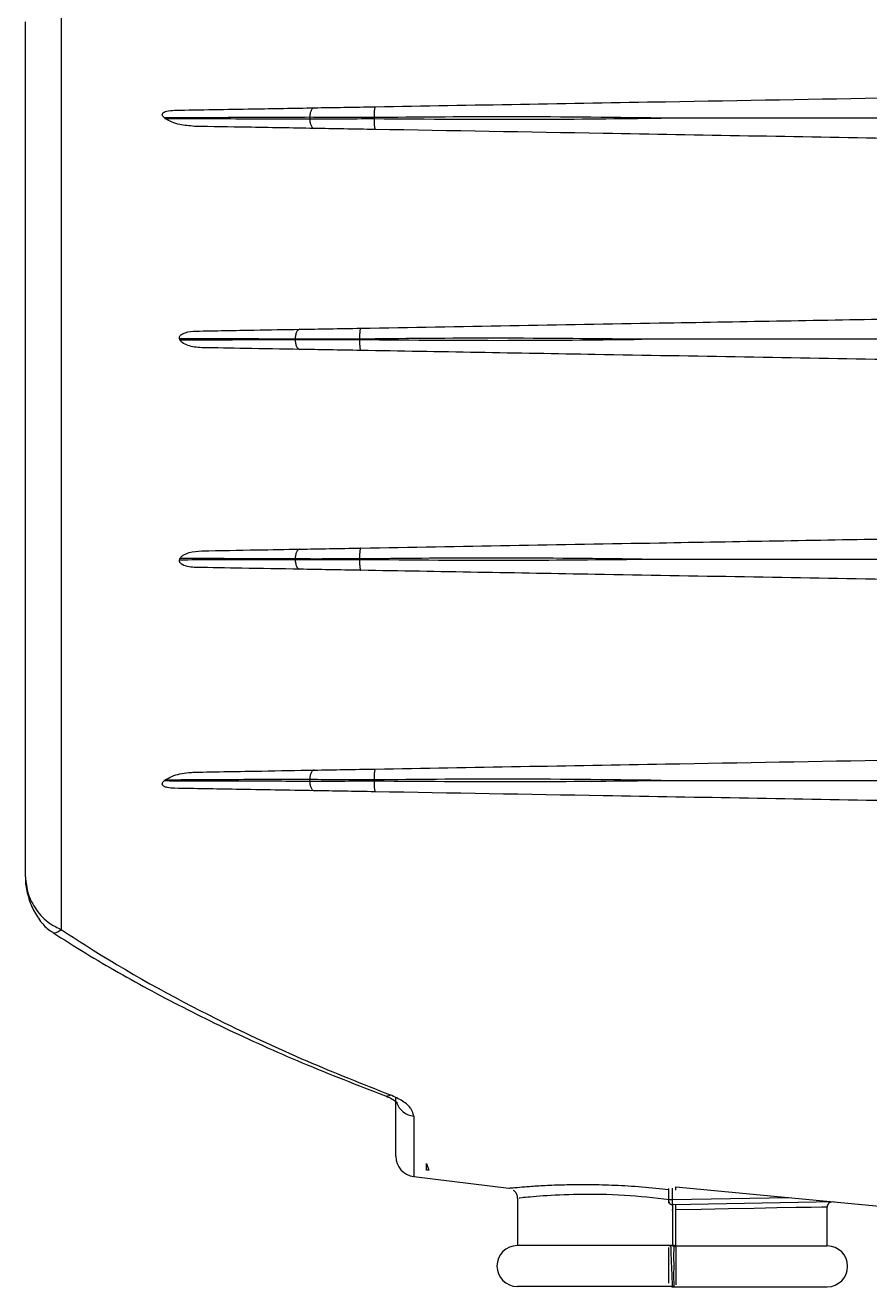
# Model space of a CAD drawing. Extents: x 17.1 to 113.1, y 3.8 to 84.5.
# Drawn here: x 17.106 to 19.587, y 33.396 to 37.102 of the extents above; entities that cross this region are included whole.
import ezdxf

# ---------------------------------------------------------------- set-up
doc = ezdxf.new("R2010")
doc.units = 0
doc.header["$MEASUREMENT"] = 0
doc.layers.add('OBJECT', color=7, linetype='CONTINUOUS')

msp = doc.modelspace()

# ---------------------------------------------------------------- linework, layer by layer
at = {"layer": 'OBJECT'}
for p, q in [((17.2123, 37.2677), (17.2123, 34.4453)), ((17.1069, 34.6004), (17.1069, 37.1125)), ((17.9421, 36.8318), (17.9421, 36.8272)), ((18.1311, 36.8309), (18.1311, 36.828)), ((17.8994, 36.1801), (17.8994, 36.1789)), ((18.0884, 36.1802), (18.0884, 36.1788)), ((17.8994, 35.5329), (17.8994, 35.5341)), ((18.0884, 35.5328), (18.0884, 35.5342)), ((17.9421, 34.8812), (17.9421, 34.8858)), ((18.1311, 34.882), (18.1311, 34.8849)), ((18.1949, 33.7791), (18.1949, 33.9518)), ((18.2476, 33.8972), (18.2476, 33.7195)), ((18.2849, 33.7578), (18.2918, 33.7381)), ((18.2849, 33.7381), (18.2849, 33.7578)), ((18.2918, 33.7381), (18.2849, 33.7381)), ((18.2476, 33.7195), (18.5271, 33.6852)), ((18.9969, 33.6516), (18.9969, 33.6845)), ((19.0062, 33.6856), (19.0062, 33.6516)), ((19.0062, 33.6516), (19.3491, 33.6576)), ((19.0169, 33.6892), (19.6569, 33.6284)), ((19.0169, 33.6792), (19.0169, 33.6892)), ((18.5519, 33.6562), (18.5519, 33.5165)), ((18.9969, 33.6516), (19.0062, 33.6516)), ((18.9969, 33.6466), (18.9969, 33.6516)), ((19.005, 33.6216), (19.0071, 33.6216)), ((19.4827, 33.6449), (19.0071, 33.6366)), ((19.0071, 33.6216), (19.0071, 33.5165)), ((19.0169, 33.5156), (19.0169, 33.6368)), ((19.4619, 33.5156), (19.4619, 33.6298)), ((19.0119, 33.5165), (18.5519, 33.5165)), ((19.0019, 33.5156), (18.9969, 33.5156)), ((19.0071, 33.5156), (19.0019, 33.5156)), ((19.0019, 33.5156), (19.002, 33.5135)), ((19.0071, 33.5156), (19.4619, 33.5156)), ((19.0119, 33.515), (19.0119, 33.5165)), ((19.0147, 33.5154), (19.0119, 33.5154)), ((19.0119, 33.3965), (18.5519, 33.3965)), ((19.0068, 33.3964), (19.0069, 33.3969)), ((19.0068, 33.3956), (19.4619, 33.3956)), ((19.0119, 33.3965), (19.0119, 33.3979))]:
    msp.add_line(p, q, dxfattribs=at)
at = {"layer": 'OBJECT', "flags": 128}
for points in [[(17.187, 34.4367), (17.1877, 34.4363), (17.1942, 34.4355), (17.2026, 34.4386), (17.2123, 34.4453)], [(19.4619, 33.6298), (19.46, 33.6298), (19.4446, 33.6295), (19.4145, 33.629), (19.3705, 33.6282), (19.3141, 33.6271), (19.2473, 33.6259), (19.1721, 33.6246), (19.0912, 33.6231), (19.0169, 33.6218)], [(19.002, 33.5135), (19.0021, 33.5117), (19.0023, 33.5065), (19.0026, 33.499), (19.003, 33.4892), (19.0035, 33.4773), (19.004, 33.4638), (19.0042, 33.4566), (19.0044, 33.453), (19.0044, 33.4512), (19.0045, 33.4502), (19.0045, 33.4498), (19.0045, 33.4496), (19.0045, 33.4494), (19.0045, 33.4494), (19.0045, 33.4494), (19.0045, 33.4493), (19.0045, 33.4493), (19.0045, 33.4493), (19.0045, 33.4493), (19.0045, 33.4493), (19.0045, 33.4493), (19.0045, 33.4493), (19.0047, 33.4442), (19.0051, 33.4345), (19.0056, 33.4212), (19.0062, 33.4071), (19.0066, 33.3998), (19.0068, 33.3963), (19.0068, 33.3964)]]:
    msp.add_lwpolyline(points, dxfattribs=at)
at = {"layer": 'OBJECT'}
for centre, radius, start, end in [((18.1687, 33.97), 0.0142, 253.0904, 312.374), ((18.2529, 33.9559), 0.0589, 198.9193, 264.833), ((18.2549, 33.7791), 0.06, 180, 263), ((19.0069, 33.6466), 0.01, 180, 271), ((19.4769, 33.6298), 0.015, 91, 181.2172), ((18.5519, 33.4565), 0.06, 90, 270), ((19.4619, 33.4556), 0.06, 270, 90)]:
    msp.add_arc(centre, radius, start, end, dxfattribs=at)
for centre, major_axis, ratio, start_param, end_param in [((15.0383, 35.8565), (3.0188, 0), 0.564143, 0.607532, 0.60866), ((14.675, 35.8565), (2.9415, 0), 0.564143, 0.194908, 0.196859), ((14.675, 35.8565), (2.9415, 0), 0.564143, 6.086326, 6.088277), ((15.0383, 35.8565), (3.0188, 0), 0.564143, 5.674525, 5.675653), ((19.0069, 33.6516), (-0.0002, 0.015), 0.044174, 1.569897, 3.14185)]:
    msp.add_ellipse(centre, major_axis=major_axis, ratio=ratio, start_param=start_param, end_param=end_param, dxfattribs=at)
for points, knots in [([(18.1345, 36.8629), (18.4187, 36.8679), (18.9262, 36.8767), (19.4336, 36.8856), (19.6569, 36.8895)], [0, 0, 0, 0, 0.560008, 1, 1, 1, 1]), ([(17.515, 36.8302), (17.5135, 36.8315), (17.5112, 36.8335), (17.5093, 36.8369), (17.5088, 36.8398), (17.5094, 36.8423), (17.5112, 36.8447), (17.515, 36.8476), (17.5263, 36.8517), (17.5369, 36.8522), (17.5449, 36.8526)], [0, 0, 0, 0, 0.113364, 0.188717, 0.241998, 0.295663, 0.342489, 0.417958, 0.560438, 1, 1, 1, 1]), ([(17.5449, 36.8526), (17.6217, 36.854), (17.7588, 36.8563), (17.8954, 36.8587), (17.9556, 36.8598)], [0, 0, 0, 0, 0.560013, 1, 1, 1, 1]), ([(17.9556, 36.8598), (17.9538, 36.8594), (17.9511, 36.8588), (17.9479, 36.8553), (17.9458, 36.8516), (17.944, 36.8472), (17.9424, 36.8407), (17.9422, 36.8353), (17.9421, 36.8318)], [0, 0, 0, 0, 0.239573, 0.368432, 0.5, 0.63156, 0.76042, 1, 1, 1, 1]), ([(17.9556, 36.8598), (17.984, 36.8603), (18.0409, 36.8613), (18.1033, 36.8624), (18.1345, 36.8629)], [0, 0, 0, 0, 0.501105, 1, 1, 1, 1]), ([(18.1345, 36.8629), (18.134, 36.8625), (18.1332, 36.8618), (18.1324, 36.8578), (18.1318, 36.8537), (18.1314, 36.8486), (18.1311, 36.8411), (18.1311, 36.8349), (18.1311, 36.8309)], [0, 0, 0, 0, 0.239485, 0.368378, 0.5, 0.631622, 0.760513, 1, 1, 1, 1]), ([(17.9421, 36.8318), (17.8623, 36.8315), (17.72, 36.8308), (17.5776, 36.8304), (17.515, 36.8302)], [0, 0, 0, 0, 0.559998, 1, 1, 1, 1]), ([(17.6031, 36.8053), (17.5886, 36.8066), (17.5662, 36.8086), (17.5369, 36.8168), (17.5236, 36.8247), (17.5169, 36.8286)], [0, 0, 0, 0, 0.472798, 0.731903, 1, 1, 1, 1]), ([(17.5169, 36.8286), (17.5963, 36.8283), (17.738, 36.8277), (17.8797, 36.8273), (17.9421, 36.8272)], [0, 0, 0, 0, 0.559997, 1, 1, 1, 1]), ([(18.1311, 36.8309), (18.098, 36.831), (18.0318, 36.8313), (17.972, 36.8316), (17.9421, 36.8318)], [0, 0, 0, 0, 0.499961, 1, 1, 1, 1]), ([(17.9421, 36.8272), (17.972, 36.8273), (18.0318, 36.8277), (18.098, 36.8279), (18.1311, 36.828)], [0, 0, 0, 0, 0.500039, 1, 1, 1, 1]), ([(17.9421, 36.8272), (17.9422, 36.8237), (17.9424, 36.8183), (17.944, 36.8118), (17.9458, 36.8073), (17.9479, 36.8037), (17.9511, 36.8002), (17.9538, 36.7996), (17.9556, 36.7992)], [0, 0, 0, 0, 0.239579, 0.368445, 0.500005, 0.631568, 0.760427, 1, 1, 1, 1]), ([(18.9737, 36.8295), (18.8164, 36.8314), (18.5355, 36.8347), (18.2547, 36.8321), (18.1311, 36.8309)], [0, 0, 0, 0, 0.560064, 1, 1, 1, 1]), ([(18.1311, 36.828), (18.2884, 36.8269), (18.5692, 36.8247), (18.8501, 36.828), (18.9737, 36.8295)], [0, 0, 0, 0, 0.559937, 1, 1, 1, 1]), ([(18.1311, 36.828), (18.1311, 36.824), (18.1311, 36.8178), (18.1314, 36.8104), (18.1318, 36.8053), (18.1324, 36.8012), (18.1332, 36.7972), (18.134, 36.7965), (18.1345, 36.7961)], [0, 0, 0, 0, 0.239486, 0.368382, 0.499999, 0.63162, 0.760515, 1, 1, 1, 1]), ([(19.65, 36.8295), (19.6494, 36.8295), (19.5305, 36.8295), (19.3269, 36.8295), (19.1027, 36.8295), (18.9962, 36.8295), (18.9744, 36.8295), (18.9737, 36.8295)], [0, 0, 0, 0, 0.002464, 0.527441, 0.903158, 0.997088, 1, 1, 1, 1]), ([(17.9556, 36.7992), (17.8899, 36.8003), (17.7725, 36.8024), (17.6549, 36.8044), (17.6031, 36.8053)], [0, 0, 0, 0, 0.55999, 1, 1, 1, 1]), ([(18.1345, 36.7961), (18.1033, 36.7966), (18.0409, 36.7977), (17.984, 36.7987), (17.9556, 36.7992)], [0, 0, 0, 0, 0.498895, 1, 1, 1, 1]), ([(19.6569, 36.7695), (19.3727, 36.7744), (18.8651, 36.7833), (18.3577, 36.7922), (18.1345, 36.7961)], [0, 0, 0, 0, 0.560011, 1, 1, 1, 1]), ([(18.0918, 36.2122), (18.384, 36.2173), (18.9058, 36.2264), (19.4274, 36.2355), (19.6569, 36.2395)], [0, 0, 0, 0, 0.560008, 1, 1, 1, 1]), ([(17.5598, 36.1811), (17.5595, 36.182), (17.559, 36.184), (17.5597, 36.1873), (17.5618, 36.191), (17.5672, 36.1955), (17.5826, 36.2021), (17.5972, 36.203), (17.6079, 36.2037)], [0, 0, 0, 0, 0.052382, 0.104943, 0.166385, 0.263155, 0.457421, 1, 1, 1, 1]), ([(17.8994, 36.1801), (17.836, 36.1803), (17.7228, 36.1807), (17.6096, 36.1809), (17.5598, 36.1811)], [0, 0, 0, 0, 0.560003, 1, 1, 1, 1]), ([(17.5609, 36.1779), (17.6241, 36.1781), (17.7369, 36.1786), (17.8497, 36.1788), (17.8994, 36.1789)], [0, 0, 0, 0, 0.560005, 1, 1, 1, 1]), ([(17.6079, 36.2037), (17.6651, 36.2047), (17.7672, 36.2065), (17.8687, 36.2083), (17.9133, 36.209)], [0, 0, 0, 0, 0.560034, 1, 1, 1, 1]), ([(17.9133, 36.209), (17.9115, 36.2086), (17.9088, 36.208), (17.9055, 36.2044), (17.9032, 36.2006), (17.9014, 36.196), (17.8997, 36.1893), (17.8995, 36.1837), (17.8994, 36.1801)], [0, 0, 0, 0, 0.239579, 0.368437, 0.5, 0.631566, 0.760425, 1, 1, 1, 1]), ([(18.0884, 36.1802), (18.0553, 36.1801), (17.9891, 36.18), (17.9293, 36.18), (17.8994, 36.1801)], [0, 0, 0, 0, 0.499957, 1, 1, 1, 1]), ([(17.8994, 36.1789), (17.9293, 36.1789), (17.9891, 36.1789), (18.0553, 36.1788), (18.0884, 36.1788)], [0, 0, 0, 0, 0.500043, 1, 1, 1, 1]), ([(17.8994, 36.1789), (17.8995, 36.1753), (17.8997, 36.1697), (17.9014, 36.163), (17.9032, 36.1583), (17.9055, 36.1546), (17.9088, 36.151), (17.9115, 36.1503), (17.9133, 36.1499)], [0, 0, 0, 0, 0.23958, 0.368438, 0.500003, 0.631562, 0.760422, 1, 1, 1, 1]), ([(17.9133, 36.209), (17.9417, 36.2095), (17.9983, 36.2105), (18.0606, 36.2116), (18.0918, 36.2122)], [0, 0, 0, 0, 0.5007266, 1, 1, 1, 1]), ([(18.0918, 36.2122), (18.0913, 36.2117), (18.0905, 36.2111), (18.0897, 36.2071), (18.0891, 36.2029), (18.0887, 36.1978), (18.0884, 36.1904), (18.0884, 36.1842), (18.0884, 36.1802)], [0, 0, 0, 0, 0.2394857, 0.3683804, 0.4999968, 0.631618, 0.7605141, 1, 1, 1, 1]), ([(18.9177, 36.1795), (18.7629, 36.1812), (18.4865, 36.1842), (18.21, 36.1814), (18.0884, 36.1802)], [0, 0, 0, 0, 0.560058, 1, 1, 1, 1]), ([(18.0884, 36.1788), (18.2432, 36.1775), (18.5197, 36.1752), (18.7961, 36.1782), (18.9177, 36.1795)], [0, 0, 0, 0, 0.5599417, 1, 1, 1, 1]), ([(18.0884, 36.1788), (18.0884, 36.1748), (18.0884, 36.1686), (18.0887, 36.1611), (18.0891, 36.156), (18.0897, 36.1519), (18.0905, 36.1479), (18.0913, 36.1472), (18.0918, 36.1468)], [0, 0, 0, 0, 0.239486, 0.368377, 0.499999, 0.631619, 0.760514, 1, 1, 1, 1]), ([(19.65, 36.1795), (19.6494, 36.1795), (19.5119, 36.1795), (19.2897, 36.1795), (19.0468, 36.1795), (18.9403, 36.1795), (18.9184, 36.1795), (18.9177, 36.1795)], [0, 0, 0, 0, 0.002275, 0.563506, 0.91051, 0.997261, 1, 1, 1, 1]), ([(17.6251, 36.1549), (17.6178, 36.1554), (17.6041, 36.1561), (17.5845, 36.1608), (17.5707, 36.1668), (17.5631, 36.1734), (17.5615, 36.1766), (17.5609, 36.1779)], [0, 0, 0, 0, 0.307718, 0.5778428, 0.8496888, 0.9387044, 1, 1, 1, 1]), ([(17.9133, 36.1499), (17.8596, 36.1509), (17.7637, 36.1525), (17.6675, 36.1542), (17.6251, 36.1549)], [0, 0, 0, 0, 0.559976, 1, 1, 1, 1]), ([(18.0918, 36.1468), (18.0606, 36.1473), (17.9983, 36.1484), (17.9417, 36.1494), (17.9133, 36.1499)], [0, 0, 0, 0, 0.4992734, 1, 1, 1, 1]), ([(19.6569, 36.1195), (19.3647, 36.1246), (18.8429, 36.1337), (18.3213, 36.1428), (18.0918, 36.1468)], [0, 0, 0, 0, 0.56001, 1, 1, 1, 1]), ([(18.0918, 35.5662), (18.384, 35.5713), (18.9058, 35.5804), (19.4274, 35.5895), (19.6569, 35.5935)], [0, 0, 0, 0, 0.560008, 1, 1, 1, 1]), ([(17.5609, 35.5351), (17.5617, 35.5366), (17.5638, 35.5407), (17.5729, 35.5473), (17.5933, 35.5556), (17.6125, 35.557), (17.6251, 35.558)], [0, 0, 0, 0, 0.0729686, 0.1943384, 0.4686987, 1, 1, 1, 1]), ([(17.6251, 35.558), (17.6791, 35.559), (17.7755, 35.5606), (17.8712, 35.5623), (17.9133, 35.563)], [0, 0, 0, 0, 0.560038, 1, 1, 1, 1]), ([(17.9133, 35.563), (17.9115, 35.5626), (17.9088, 35.562), (17.9055, 35.5584), (17.9032, 35.5546), (17.9014, 35.55), (17.8997, 35.5433), (17.8995, 35.5377), (17.8994, 35.5341)], [0, 0, 0, 0, 0.239578, 0.368434, 0.499997, 0.631562, 0.76042, 1, 1, 1, 1]), ([(17.9133, 35.563), (17.9417, 35.5635), (17.9983, 35.5645), (18.0606, 35.5656), (18.0918, 35.5662)], [0, 0, 0, 0, 0.5007266, 1, 1, 1, 1]), ([(18.0918, 35.5662), (18.0913, 35.5657), (18.0905, 35.5651), (18.0897, 35.5611), (18.0891, 35.5569), (18.0887, 35.5518), (18.0884, 35.5444), (18.0884, 35.5382), (18.0884, 35.5342)], [0, 0, 0, 0, 0.239486, 0.368381, 0.500001, 0.631618, 0.760514, 1, 1, 1, 1]), ([(17.6079, 35.5092), (17.6011, 35.5096), (17.5874, 35.5104), (17.5722, 35.5146), (17.5638, 35.5202), (17.5608, 35.5233), (17.5593, 35.5268), (17.5591, 35.5296), (17.5596, 35.5313), (17.5598, 35.5319)], [0, 0, 0, 0, 0.347786, 0.698122, 0.777968, 0.858339, 0.911739, 0.965437, 1, 1, 1, 1]), ([(17.5598, 35.5319), (17.6232, 35.5323), (17.7364, 35.5329), (17.8495, 35.5329), (17.8994, 35.5329)], [0, 0, 0, 0, 0.560014, 1, 1, 1, 1]), ([(17.8994, 35.5341), (17.8362, 35.5344), (17.7233, 35.5351), (17.6105, 35.5351), (17.5609, 35.5351)], [0, 0, 0, 0, 0.5600153, 1, 1, 1, 1]), ([(18.0884, 35.5342), (18.0553, 35.5341), (17.9891, 35.534), (17.9293, 35.534), (17.8994, 35.5341)], [0, 0, 0, 0, 0.499957, 1, 1, 1, 1]), ([(17.8994, 35.5329), (17.9293, 35.5329), (17.9891, 35.5329), (18.0553, 35.5328), (18.0884, 35.5328)], [0, 0, 0, 0, 0.500043, 1, 1, 1, 1]), ([(17.8994, 35.5329), (17.8995, 35.5293), (17.8997, 35.5237), (17.9014, 35.517), (17.9032, 35.5123), (17.9055, 35.5086), (17.9088, 35.505), (17.9115, 35.5043), (17.9133, 35.5039)], [0, 0, 0, 0, 0.23958, 0.368438, 0.500003, 0.631566, 0.760422, 1, 1, 1, 1]), ([(18.9177, 35.5335), (18.7629, 35.5352), (18.4865, 35.5382), (18.21, 35.5354), (18.0884, 35.5342)], [0, 0, 0, 0, 0.560058, 1, 1, 1, 1]), ([(18.0884, 35.5328), (18.2432, 35.5315), (18.5197, 35.5292), (18.7961, 35.5322), (18.9177, 35.5335)], [0, 0, 0, 0, 0.5599417, 1, 1, 1, 1]), ([(18.0884, 35.5328), (18.0884, 35.5288), (18.0884, 35.5226), (18.0887, 35.5151), (18.0891, 35.51), (18.0897, 35.5059), (18.0905, 35.5019), (18.0913, 35.5012), (18.0918, 35.5008)], [0, 0, 0, 0, 0.239486, 0.368382, 0.499999, 0.631619, 0.760514, 1, 1, 1, 1]), ([(18.9177, 35.5335), (18.9184, 35.5335), (19.0561, 35.5335), (19.2784, 35.5335), (19.5213, 35.5335), (19.6277, 35.5335), (19.6494, 35.5335), (19.65, 35.5335)], [0, 0, 0, 0, 0.002739, 0.563971, 0.910975, 0.997725, 1, 1, 1, 1]), ([(17.9133, 35.5039), (17.8564, 35.5049), (17.7548, 35.5067), (17.6528, 35.5085), (17.6079, 35.5092)], [0, 0, 0, 0, 0.55998, 1, 1, 1, 1]), ([(18.0918, 35.5008), (18.0606, 35.5013), (17.9983, 35.5024), (17.9417, 35.5034), (17.9133, 35.5039)], [0, 0, 0, 0, 0.4992734, 1, 1, 1, 1]), ([(19.6569, 35.4735), (19.3647, 35.4786), (18.8429, 35.4877), (18.3213, 35.4968), (18.0918, 35.5008)], [0, 0, 0, 0, 0.56001, 1, 1, 1, 1]), ([(18.1345, 34.9169), (18.4187, 34.9219), (18.9262, 34.9307), (19.4336, 34.9396), (19.6569, 34.9435)], [0, 0, 0, 0, 0.560008, 1, 1, 1, 1]), ([(17.5449, 34.8603), (17.5377, 34.8607), (17.5273, 34.8612), (17.5162, 34.8648), (17.5118, 34.8677), (17.5097, 34.87), (17.5089, 34.8725), (17.509, 34.8751), (17.5107, 34.8789), (17.5132, 34.8812), (17.515, 34.8827)], [0, 0, 0, 0, 0.401425, 0.570185, 0.633488, 0.697358, 0.744456, 0.791499, 0.861684, 1, 1, 1, 1]), ([(17.515, 34.8827), (17.5947, 34.8826), (17.737, 34.8825), (17.8794, 34.8816), (17.9421, 34.8812)], [0, 0, 0, 0, 0.560009, 1, 1, 1, 1]), ([(17.5169, 34.8843), (17.5234, 34.8881), (17.5441, 34.9002), (17.5748, 34.9062), (17.5976, 34.9073), (17.6031, 34.9076)], [0, 0, 0, 0, 0.259599, 0.819529, 1, 1, 1, 1]), ([(17.9421, 34.8858), (17.8627, 34.8858), (17.721, 34.8858), (17.5792, 34.8848), (17.5169, 34.8843)], [0, 0, 0, 0, 0.560013, 1, 1, 1, 1]), ([(17.6031, 34.9076), (17.6691, 34.9088), (17.7868, 34.9108), (17.904, 34.9129), (17.9556, 34.9138)], [0, 0, 0, 0, 0.560018, 1, 1, 1, 1]), ([(17.9556, 34.9138), (17.9538, 34.9134), (17.9511, 34.9128), (17.9479, 34.9093), (17.9458, 34.9056), (17.944, 34.9012), (17.9424, 34.8947), (17.9422, 34.8893), (17.9421, 34.8858)], [0, 0, 0, 0, 0.239572, 0.368432, 0.499999, 0.63156, 0.760426, 1, 1, 1, 1]), ([(18.1311, 34.8849), (18.098, 34.885), (18.0318, 34.8853), (17.972, 34.8856), (17.9421, 34.8858)], [0, 0, 0, 0, 0.499961, 1, 1, 1, 1]), ([(17.9421, 34.8812), (17.972, 34.8813), (18.0318, 34.8817), (18.098, 34.8819), (18.1311, 34.882)], [0, 0, 0, 0, 0.500039, 1, 1, 1, 1]), ([(17.9421, 34.8812), (17.9422, 34.8777), (17.9424, 34.8723), (17.944, 34.8658), (17.9458, 34.8613), (17.9479, 34.8577), (17.9511, 34.8542), (17.9538, 34.8536), (17.9556, 34.8532)], [0, 0, 0, 0, 0.239585, 0.36845, 0.50001, 0.631569, 0.760427, 1, 1, 1, 1]), ([(17.9556, 34.9138), (17.984, 34.9143), (18.0409, 34.9153), (18.1033, 34.9164), (18.1345, 34.9169)], [0, 0, 0, 0, 0.501105, 1, 1, 1, 1]), ([(18.1345, 34.9169), (18.134, 34.9165), (18.1332, 34.9158), (18.1324, 34.9118), (18.1318, 34.9077), (18.1314, 34.9026), (18.1311, 34.8951), (18.1311, 34.8889), (18.1311, 34.8849)], [0, 0, 0, 0, 0.239486, 0.368379, 0.5, 0.631622, 0.760508, 1, 1, 1, 1]), ([(18.9737, 34.8835), (18.8164, 34.8854), (18.5355, 34.8887), (18.2547, 34.8861), (18.1311, 34.8849)], [0, 0, 0, 0, 0.560064, 1, 1, 1, 1]), ([(18.1311, 34.882), (18.2884, 34.8809), (18.5692, 34.8787), (18.8501, 34.882), (18.9737, 34.8835)], [0, 0, 0, 0, 0.559937, 1, 1, 1, 1]), ([(18.1311, 34.882), (18.1311, 34.878), (18.1311, 34.8718), (18.1314, 34.8644), (18.1318, 34.8593), (18.1324, 34.8552), (18.1332, 34.8512), (18.134, 34.8505), (18.1345, 34.8501)], [0, 0, 0, 0, 0.239481, 0.368378, 0.499999, 0.631621, 0.760514, 1, 1, 1, 1]), ([(18.9737, 34.8835), (18.9744, 34.8835), (19.0934, 34.8835), (19.2971, 34.8835), (19.5213, 34.8835), (19.6277, 34.8835), (19.6494, 34.8835), (19.65, 34.8835)], [0, 0, 0, 0, 0.002912, 0.527889, 0.903607, 0.997536, 1, 1, 1, 1]), ([(17.9556, 34.8532), (17.879, 34.8545), (17.7422, 34.8569), (17.6052, 34.8593), (17.5449, 34.8603)], [0, 0, 0, 0, 0.559993, 1, 1, 1, 1]), ([(18.1345, 34.8501), (18.1033, 34.8506), (18.0409, 34.8517), (17.984, 34.8527), (17.9556, 34.8532)], [0, 0, 0, 0, 0.498895, 1, 1, 1, 1]), ([(19.6569, 34.8235), (19.3727, 34.8284), (18.8651, 34.8373), (18.3577, 34.8462), (18.1345, 34.8501)], [0, 0, 0, 0, 0.560011, 1, 1, 1, 1]), ([(17.1071, 34.6001), (17.1071, 34.5988), (17.1062, 34.5829), (17.1117, 34.5507), (17.1261, 34.5071), (17.1495, 34.4703), (17.1704, 34.4466), (17.1846, 34.4391), (17.1875, 34.4375)], [0, 0, 0, 0, 0.0214134, 0.2502729, 0.5064365, 0.7428348, 0.9466717, 1, 1, 1, 1]), ([(17.1069, 34.6004), (17.1086, 34.5836), (17.112, 34.5497), (17.1376, 34.5014), (17.1723, 34.4643), (17.2007, 34.4508), (17.2123, 34.4453)], [0, 0, 0, 0, 0.261321, 0.527902, 0.808326, 1, 1, 1, 1]), ([(17.187, 34.4367), (17.2193, 34.4162), (17.3148, 34.3556), (17.4818, 34.2609), (17.6937, 34.1536), (17.9225, 34.0503), (18.0826, 33.9882), (18.1645, 33.9564)], [0, 0, 0, 0, 0.104369, 0.308336, 0.524932, 0.75686, 1, 1, 1, 1]), ([(17.2123, 34.4453), (17.2433, 34.425), (17.3988, 34.3238), (17.6392, 34.1932), (17.9327, 34.0568), (18.0964, 33.9919), (18.1783, 33.9595)], [0, 0, 0, 0, 0.10177, 0.509294, 0.754409, 1, 1, 1, 1]), ([(18.1645, 33.9563), (18.1647, 33.9563), (18.173, 33.9535), (18.1853, 33.9471), (18.1971, 33.9386), (18.1982, 33.9371), (18.1987, 33.9365)], [0, 0, 0, 0, 0.008959, 0.364893, 0.713898, 1, 1, 1, 1]), ([(18.2476, 33.8972), (18.2458, 33.9044), (18.2424, 33.9187), (18.2176, 33.9415), (18.1912, 33.9536), (18.1783, 33.9595)], [0, 0, 0, 0, 0.339404, 0.678713, 1, 1, 1, 1]), ([(18.5271, 33.6855), (18.5271, 33.6855), (18.5271, 33.6856), (18.5429, 33.6871), (18.5715, 33.6896), (18.6133, 33.6925), (18.6658, 33.6951), (18.7288, 33.6965), (18.7996, 33.6959), (18.8771, 33.6926), (18.9437, 33.6875), (18.9842, 33.6829), (18.9969, 33.6814)], [0, 0, 0, 0, 0.074726, 0.1812, 0.290731, 0.397809, 0.507914, 0.616367, 0.727946, 0.836681, 0.948573, 1, 1, 1, 1]), ([(18.5396, 33.6796), (18.5416, 33.6779), (18.5464, 33.6741), (18.551, 33.6654), (18.5515, 33.6587), (18.5518, 33.6554)], [0, 0, 0, 0, 0.2813916, 0.6529205, 1, 1, 1, 1]), ([(18.9986, 33.6514), (18.9539, 33.6563), (18.8584, 33.6668), (18.7264, 33.6678), (18.6214, 33.6626), (18.5592, 33.6564), (18.5578, 33.6563), (18.5572, 33.6562)], [0, 0, 0, 0, 0.189504, 0.405303, 0.621458, 0.841068, 1, 1, 1, 1]), ([(18.9969, 33.6412), (18.9969, 33.6428), (18.9969, 33.6459), (18.9969, 33.6464), (18.9969, 33.6466)], [0, 0, 0, 0, 0.493635, 1, 1, 1, 1]), ([(19.0071, 33.6366), (19.0071, 33.6364), (19.0071, 33.6361), (19.0072, 33.6335), (19.0072, 33.6297), (19.0072, 33.6255), (19.0071, 33.6227), (19.0071, 33.6216)], [0, 0, 0, 0, 0.214777, 0.429519, 0.64419, 0.858809, 1, 1, 1, 1]), ([(18.9969, 33.4065), (18.9969, 33.4074), (18.9969, 33.4091), (18.9969, 33.4143), (18.9969, 33.4211), (18.9969, 33.4297), (18.9969, 33.4394), (18.9969, 33.4501), (18.9969, 33.4612), (18.9969, 33.4722), (18.9969, 33.4827), (18.9969, 33.4921), (18.9969, 33.5001), (18.9969, 33.506), (18.9969, 33.5099), (18.9969, 33.5104), (18.9969, 33.5106)], [0, 0, 0, 0, 0.068108, 0.136434, 0.205419, 0.274731, 0.344859, 0.415402, 0.486774, 0.558599, 0.631156, 0.704149, 0.777664, 0.851556, 0.925496, 1, 1, 1, 1]), ([(19.0119, 33.3979), (19.0119, 33.3991), (19.0119, 33.4015), (19.0119, 33.408), (19.0118, 33.4185), (19.0118, 33.4348), (19.0119, 33.4565), (19.0118, 33.4781), (19.0118, 33.4944), (19.0119, 33.505), (19.0119, 33.5115), (19.0119, 33.5138), (19.0119, 33.515)], [0, 0, 0, 0, 0.079118, 0.155729, 0.229835, 0.369888, 0.500031, 0.630075, 0.770094, 0.844206, 0.920842, 1, 1, 1, 1]), ([(19.0119, 33.5165), (19.0126, 33.5164), (19.0139, 33.5163), (19.0155, 33.5151), (19.0167, 33.5135), (19.0168, 33.5121), (19.0169, 33.5115)], [0, 0, 0, 0, 0.249872, 0.499741, 0.749902, 1, 1, 1, 1]), ([(19.0169, 33.5115), (19.0169, 33.5106), (19.0169, 33.509), (19.0169, 33.4963), (19.0169, 33.4781), (19.0169, 33.4565), (19.0169, 33.4349), (19.0169, 33.4167), (19.0169, 33.404), (19.0169, 33.4023), (19.0169, 33.4015)], [0, 0, 0, 0, 0.125016, 0.250018, 0.375006, 0.499988, 0.62497, 0.749964, 0.874972, 1, 1, 1, 1]), ([(19.0027, 33.3971), (19.0028, 33.397), (19.004, 33.3961), (19.0055, 33.396), (19.0068, 33.3959)], [0, 0, 0, 0, 0.125976, 1, 1, 1, 1])]:
    msp.add_open_spline(points, degree=3, knots=knots, dxfattribs=at)

doc.saveas('drawing.dxf')
